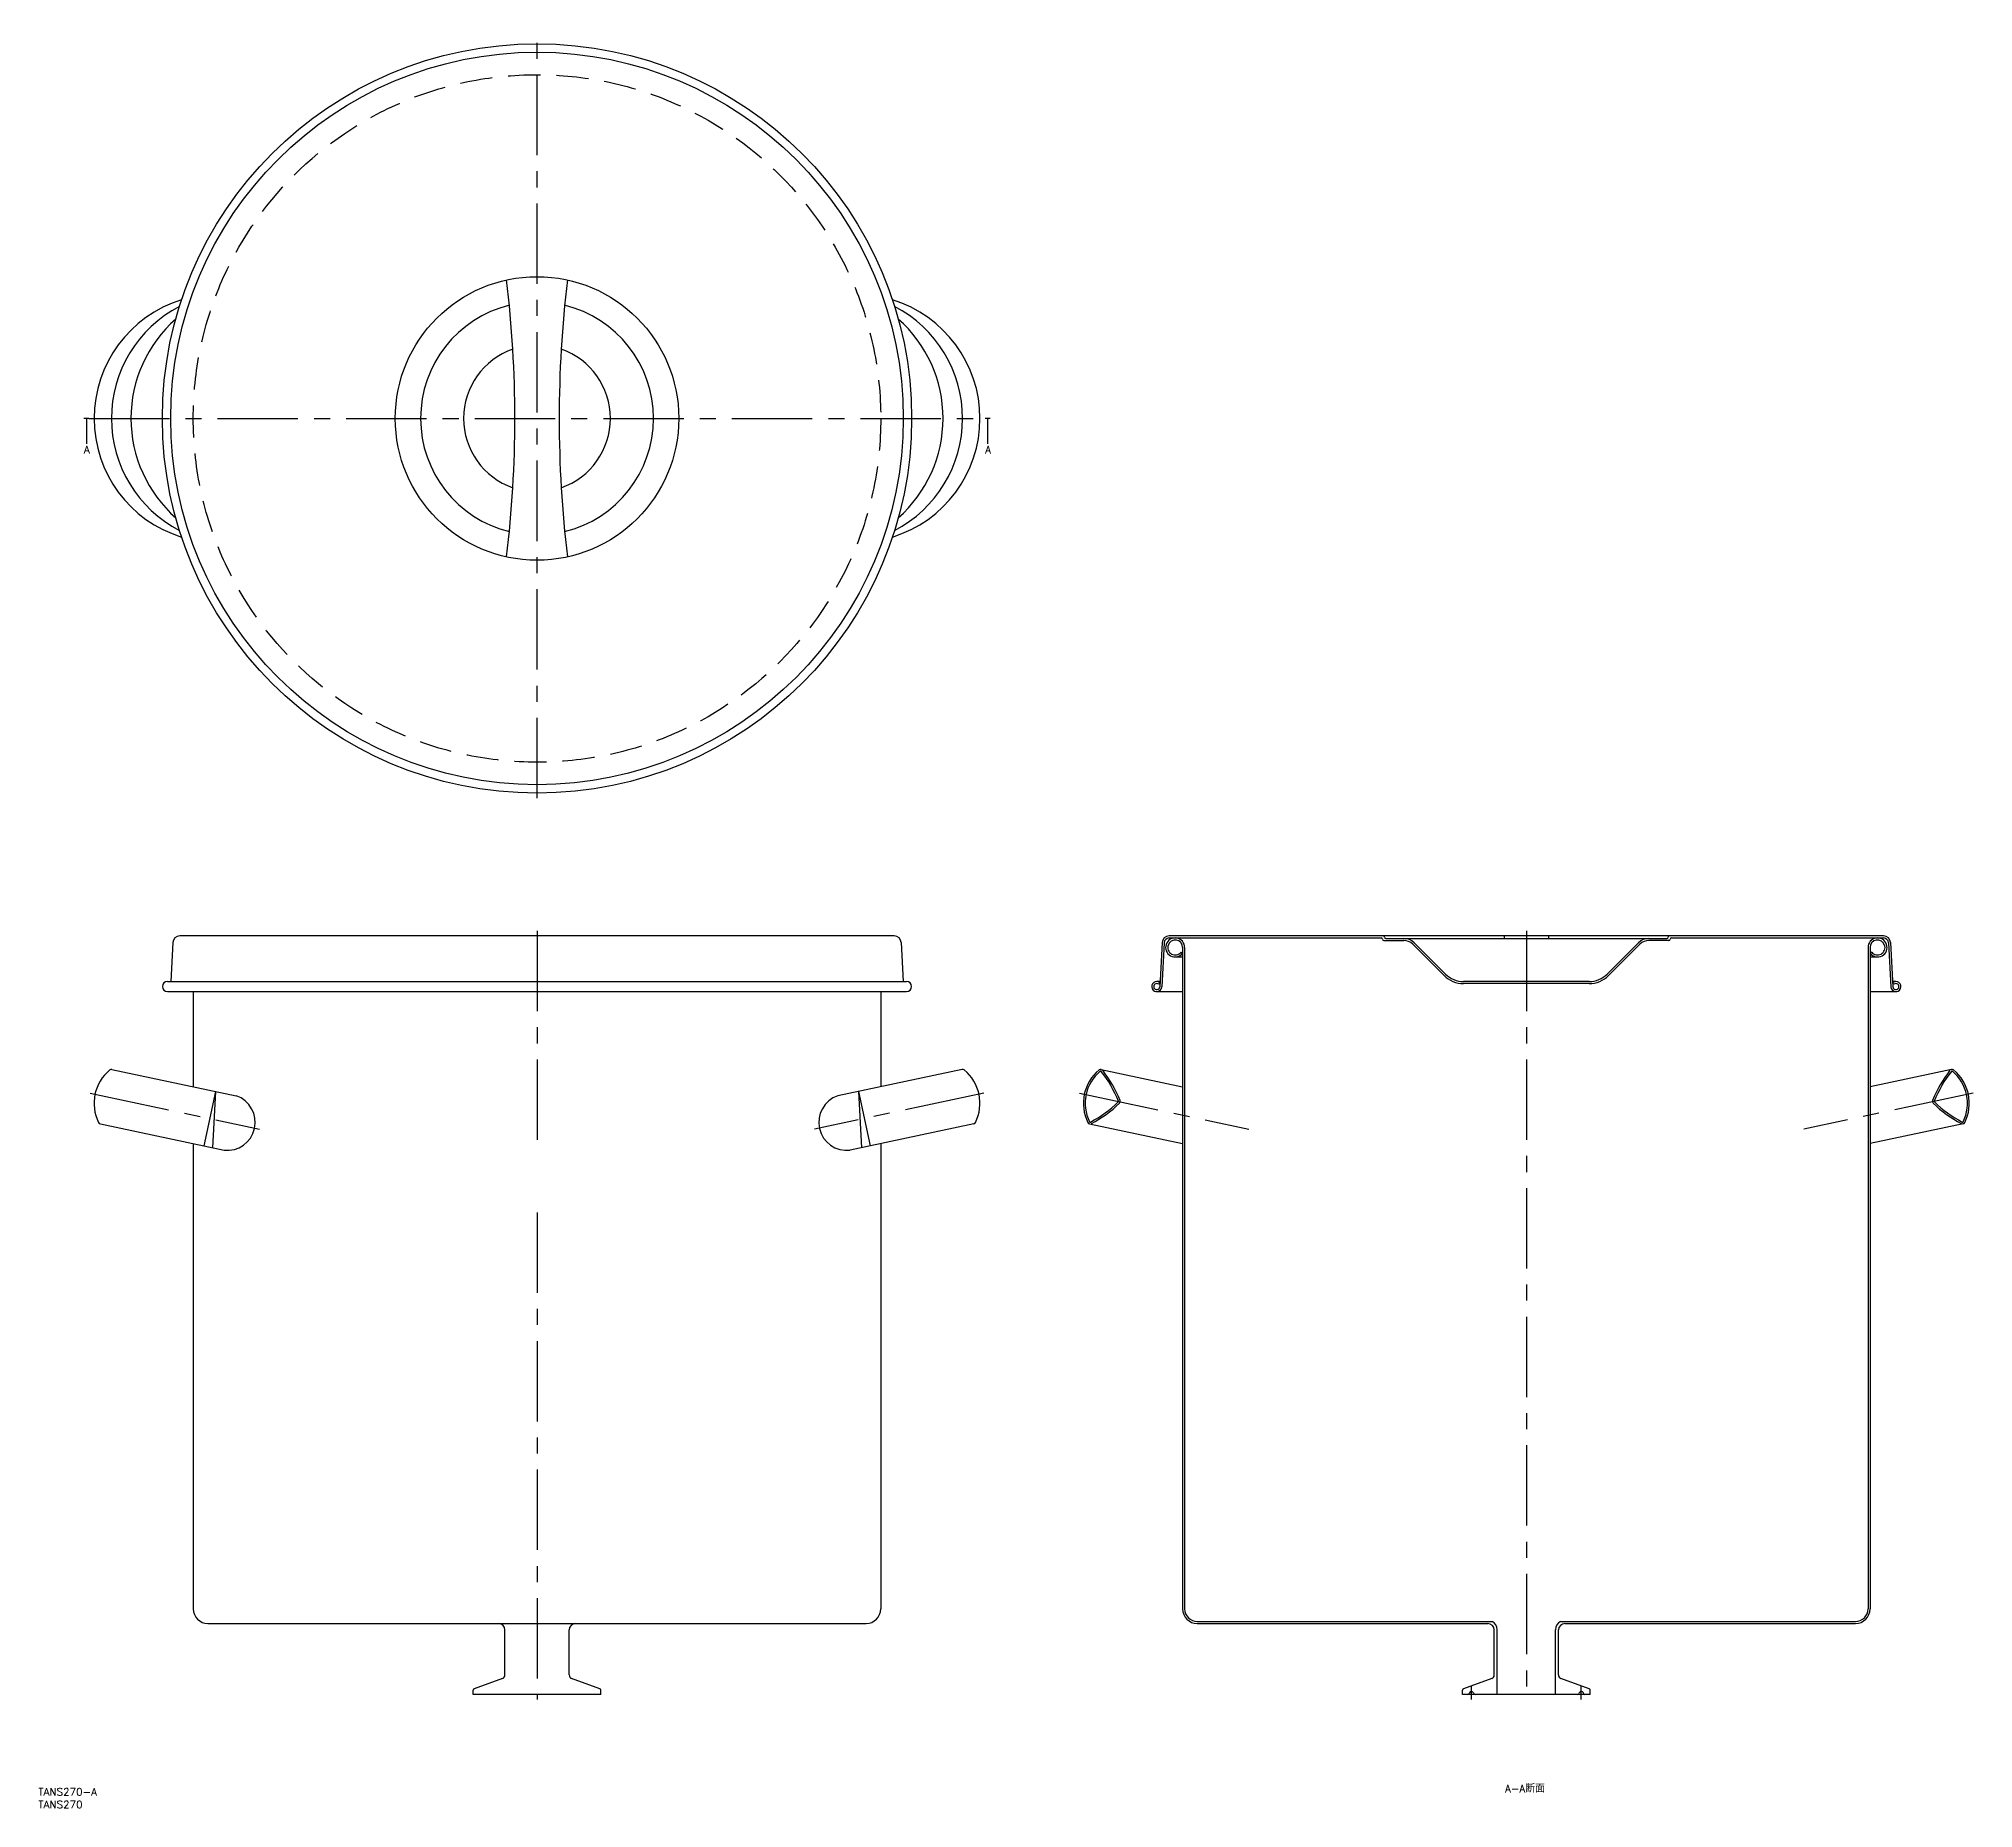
# Model space of a CAD drawing. Extents: x -197 to 567, y -549 to 150.
import ezdxf

# ---------------------------------------------------------------- set-up
doc = ezdxf.new("R2010")
doc.units = 0
doc.linetypes.add('CENTER', pattern=[50.8, 31.75, -6.35, 6.35, -6.35])
doc.linetypes.add('DASHED', pattern=[19.05, 12.7, -6.35])
doc.layers.get('0').update_dxf_attribs({"linetype": 'CONTINUOUS'})
doc.layers.add('CENTER', color=1, linetype='CONTINUOUS')
doc.styles.get("Standard").update_dxf_attribs({"font": 'txt.shx', "height": 3, "bigfont": 'bigfont.shx'})

msp = doc.modelspace()

# ---------------------------------------------------------------- linework, layer by layer
at = {"color": 7, "linetype": 'CONTINUOUS'}
for p, q in [((141.1, -204.42), (-141.1, -204.42)), ((531.95, -204.42), (249.74, -204.42)), ((249.74, -205.22), (333.55, -205.22)), ((334.55, -206.22), (342.44, -206.22)), ((335.35, -205.42), (446.35, -205.42)), ((382.1, -204.42), (382.1, -205.42)), ((399.6, -204.42), (399.6, -205.42)), ((447.15, -206.22), (439.25, -206.22)), ((448.15, -205.22), (531.95, -205.22)), ((-143.9, -207.07), (-144.7, -222.42)), ((143.9, -207.07), (144.7, -222.42)), ((246.95, -207.07), (246.04, -224.48)), ((247.75, -207.11), (246.84, -224.52)), ((252.1, -212.72), (255.05, -212.72)), ((254.42, -210.79), (255.05, -211.28)), ((255.05, -208.97), (255.05, -470.22)), ((255.85, -208.97), (255.85, -470.22)), ((345.98, -207.68), (358.35, -220.05)), ((346.55, -207.12), (358.92, -219.49)), ((435.15, -207.12), (422.78, -219.49)), ((435.71, -207.68), (423.34, -220.05)), ((525.85, -208.97), (525.85, -470.22)), ((526.65, -208.97), (526.65, -470.22)), ((527.28, -210.79), (526.65, -211.28)), ((526.65, -212.72), (529.6, -212.72)), ((533.95, -207.11), (534.86, -224.52)), ((534.75, -207.07), (535.66, -224.48)), ((-146.01, -222.42), (146.01, -222.42)), ((-146.01, -226.42), (146.01, -226.42)), ((-135.8, -226.42), (-135.8, -263.97)), ((135.8, -226.42), (135.8, -263.97)), ((246.14, -222.42), (244.84, -222.42)), ((244.84, -226.42), (255.05, -226.42)), ((245.61, -223.5), (246.12, -222.88)), ((415.7, -222.42), (365.99, -222.42)), ((415.7, -223.22), (365.99, -223.22)), ((526.65, -226.42), (536.86, -226.42)), ((536.86, -222.42), (535.55, -222.42)), ((536.09, -223.5), (535.57, -222.88)), ((-167.94, -257.14), (-118.81, -267.58)), ((167.94, -257.14), (118.81, -267.58)), ((222.91, -257.14), (255.05, -263.97)), ((558.79, -257.14), (526.65, -263.97)), ((-127, -265.84), (-131.58, -287.36)), ((-127, -265.84), (-128.17, -288.09)), ((127, -265.84), (128.17, -288.09)), ((127, -265.84), (131.58, -287.36)), ((-172.51, -278.66), (-123.65, -289.05)), ((172.51, -278.66), (123.65, -289.05)), ((218.33, -278.66), (255.05, -286.46)), ((563.36, -278.66), (526.65, -286.46)), ((-135.8, -286.46), (-135.8, -470.22)), ((135.8, -286.46), (135.8, -470.22)), ((-130, -476.02), (130, -476.02)), ((-12.7, -496.32), (-12.7, -478.52)), ((-12.7, -496.32), (-12.7, -478.52)), ((12.7, -496.32), (12.7, -478.52)), ((12.7, -496.32), (12.7, -478.52)), ((260.85, -475.22), (377.32, -475.22)), ((260.85, -476.02), (375.65, -476.02)), ((378.15, -496.32), (378.15, -478.52)), ((378.15, -496.32), (378.15, -478.52)), ((379.35, -504.02), (379.35, -478.52)), ((402.35, -504.02), (402.35, -478.52)), ((403.55, -496.32), (403.55, -478.52)), ((403.55, -496.32), (403.55, -478.52)), ((404.37, -475.22), (520.85, -475.22)), ((406.05, -476.02), (520.85, -476.02)), ((-25.25, -504.02), (-25.25, -502.33)), ((25.25, -504.02), (-25.25, -504.02)), ((-13.67, -497.71), (-24.86, -501.78)), ((24.86, -501.78), (13.67, -497.71)), ((25.25, -504.02), (25.25, -502.33)), ((365.6, -504.02), (365.6, -502.33)), ((416.1, -504.02), (365.6, -504.02)), ((377.18, -497.71), (365.98, -501.78)), ((368.33, -503.38), (368.22, -503.66)), ((369.96, -503.38), (370.08, -503.66)), ((415.71, -501.78), (404.51, -497.71)), ((411.74, -503.36), (411.62, -503.66)), ((413.35, -503.36), (413.48, -503.66)), ((416.1, -504.02), (416.1, -502.33))]:
    msp.add_line(p, q, dxfattribs=at)
at = {"color": 7}
for points in [[(-178, 0, 0), (-178, -9.99, 0)], [(178, 0, 0), (178, -9.99, 0)]]:
    msp.add_polyline3d(points, dxfattribs=at)
at = {"color": 7, "linetype": 'CONTINUOUS'}
for radius in [148.01, 144.7, 56]:
    msp.add_circle((0, 0), radius, dxfattribs=at)
at = {"color": 3, "linetype": 'DASHED'}
msp.add_circle((0, 0), 135.8, dxfattribs=at)
at = {"color": 7, "linetype": 'CONTINUOUS'}
for centre, radius, start, end in [((-470.68, 0), 461.93, 353.19944, 6.80056), ((470.68, 0), 461.93, 173.19944, 186.80056), ((-125.99, 0), 49.01, 107.09813, 252.90187), ((125.99, 0), 49.01, 287.09813, 72.90187), ((-118.35, 0), 49.79, 117.37578, 242.62422), ((-108.03, 0), 52.39, 131.43357, 228.56643), ((0, 0), 46, 103.72809, 256.27191), ((0, 0), 46, 283.72809, 76.27191), ((118.35, 0), 49.79, 297.37578, 62.62422), ((108.03, 0), 52.39, 311.43357, 48.56643), ((0, 0), 29, 109.25214, 250.74786), ((0, 0), 29, 289.25214, 70.74786), ((-141.1, -207.22), 2.8, 90, 177), ((141.1, -207.22), 2.8, 3, 90), ((249.74, -207.22), 2.8, 90, 177), ((249.74, -207.22), 2, 90, 177), ((252.1, -208.97), 3.75, 0, 321.87509), ((252.1, -208.97), 2.95, 0, 321.87509), ((333.55, -205.72), 0.5, 0, 90), ((334.55, -205.72), 0.5, 180, 270), ((334.35, -204.92), 0.5, 0, 90), ((335.35, -204.92), 0.5, 180, 270), ((342.44, -211.22), 5.8, 45, 90), ((342.44, -211.22), 5, 45, 90), ((439.25, -211.22), 5.8, 90, 135), ((439.25, -211.22), 5, 90, 135), ((446.35, -204.92), 0.5, 270, 0), ((447.35, -204.92), 0.5, 90, 180), ((447.15, -205.72), 0.5, 270, 0), ((448.15, -205.72), 0.5, 90, 180), ((529.6, -208.97), 3.75, 218.12491, 180), ((529.6, -208.97), 2.95, 218.12491, 180), ((531.95, -207.22), 2.8, 3, 90), ((531.95, -207.22), 2, 3, 90), ((365.99, -212.42), 10.8, 225, 270), ((365.99, -212.42), 10, 225, 270), ((415.7, -212.42), 10, 270, 315), ((415.7, -212.42), 10.8, 270, 315), ((-146.01, -224.42), 2, 90, 270), ((146.01, -224.42), 2, 270, 90), ((244.84, -224.42), 2, 50.1301, 357), ((244.84, -224.42), 1.2, 50.1301, 357), ((536.86, -224.42), 2, 183, 129.8699), ((536.86, -224.42), 1.2, 183, 129.8699), ((-157.96, -270.51), 17.04, 129.41991, 206.58009), ((-168.15, -258.12), 1, 78, 129.41991), ((168.15, -258.12), 1, 50.58009, 102), ((157.96, -270.51), 17.04, 333.41991, 50.58009), ((232.88, -270.51), 17.04, 129.41991, 206.58009), ((232.88, -270.51), 16.34, 129.41991, 206.58009), ((222.7, -258.12), 1, 78, 129.41991), ((222.7, -258.12), 0.3, 37.8778, 129.41991), ((184.02, -288.2), 49.3, 22.09662, 37.8778), ((184.02, -288.2), 50, 22.09662, 37.8778), ((597.67, -288.2), 50, 142.1222, 157.90338), ((597.67, -288.2), 49.3, 142.1222, 157.90338), ((558.99, -258.12), 0.3, 50.58009, 142.1222), ((558.99, -258.12), 1, 50.58009, 102), ((548.81, -270.51), 16.34, 333.41991, 50.58009), ((548.81, -270.51), 17.04, 333.41991, 50.58009), ((-122.4, -278.05), 11.07, 263.52848, 71.07294), ((122.4, -278.05), 11.07, 108.92706, 276.47152), ((195.45, -234.47), 49.3, 298.1222, 313.90338), ((195.45, -234.47), 50, 298.1222, 313.90338), ((229.42, -269.77), 0.3, 313.90338, 22.09662), ((229.42, -269.77), 1, 313.90338, 22.09662), ((552.27, -269.77), 1, 157.90338, 226.09662), ((586.25, -234.47), 50, 226.09662, 241.8778), ((552.27, -269.77), 0.3, 157.90338, 226.09662), ((586.25, -234.47), 49.3, 226.09662, 241.8778), ((-172.31, -277.68), 1, 206.58009, 258), ((172.31, -277.68), 1, 282, 333.41991), ((218.54, -277.68), 1, 206.58009, 258), ((218.54, -277.68), 0.3, 206.58009, 298.1222), ((563.15, -277.68), 0.3, 241.8778, 333.41991), ((563.15, -277.68), 1, 282, 333.41991), ((-130, -470.22), 5.8, 180, 270), ((130, -470.22), 5.8, 270, 360), ((260.85, -470.22), 5.8, 180, 270), ((260.85, -470.22), 5, 180, 270), ((520.85, -470.22), 5, 270, 0), ((520.85, -470.22), 5.8, 270, 360), ((-15.2, -478.52), 2.5, 360, 90), ((15.2, -478.52), 2.5, 90, 180), ((375.65, -478.52), 2.5, 360, 90), ((375.65, -478.52), 3.7, 360, 63.11195), ((406.05, -478.52), 3.7, 116.88805, 180), ((406.05, -478.52), 2.5, 90, 180), ((-14.17, -496.32), 1.47, 290, 0), ((14.17, -496.32), 1.47, 180, 250), ((376.68, -496.32), 1.47, 290, 0), ((405.02, -496.32), 1.47, 180, 250), ((-24.66, -502.33), 0.588, 110, 180), ((24.66, -502.33), 0.588, 0, 70), ((366.19, -502.33), 0.588, 110, 180), ((367.67, -503.43), 0.588, 270, 337), ((369.15, -503.72), 0.882, 23, 157), ((370.62, -503.43), 0.588, 203, 270), ((411.07, -503.43), 0.588, 270, 337), ((412.55, -503.72), 0.882, 21.63699, 158.36301), ((414.02, -503.43), 0.588, 203, 270), ((415.51, -502.33), 0.588, 0, 70)]:
    msp.add_arc(centre, radius, start, end, dxfattribs=at)
at = {"layer": 'CENTER', "color": 1, "linetype": 'CENTER'}
for p, q in [((0, -150.01), (0, 150.01)), ((-177, 0), (-179, 0)), ((-177, 0), (177, 0)), ((179, 0), (177, 0)), ((0, -202.42), (0, -289.21)), ((390.85, -202.42), (390.85, -506.02)), ((-176.58, -266.55), (-109.62, -280.78)), ((176.58, -266.55), (109.62, -280.78)), ((214.26, -266.55), (281.23, -280.78)), ((567.43, -266.55), (500.47, -280.78)), ((0, -313.63), (0, -506.02)), ((369.15, -506.02), (369.15, -500.84)), ((412.55, -506.02), (412.55, -500.84))]:
    msp.add_line(p, q, dxfattribs=at)

# ---------------------------------------------------------------- texts
at = {"color": 137, "linetype": 'CONTINUOUS'}
for s, p in [('A', (-178.97, -13.83)), ('A', (177.03, -13.83)), ('A-A断面', (382.43, -542.76))]:
    msp.add_text(s, height=3, dxfattribs=at).set_placement(p)
at = {"color": 7, "linetype": 'CONTINUOUS'}
for s, p in [('TANS270-A', (-197, -544.02)), ('TANS270', (-197, -549.02))]:
    msp.add_text(s, height=3, dxfattribs=at).set_placement(p)

doc.saveas('drawing.dxf')
